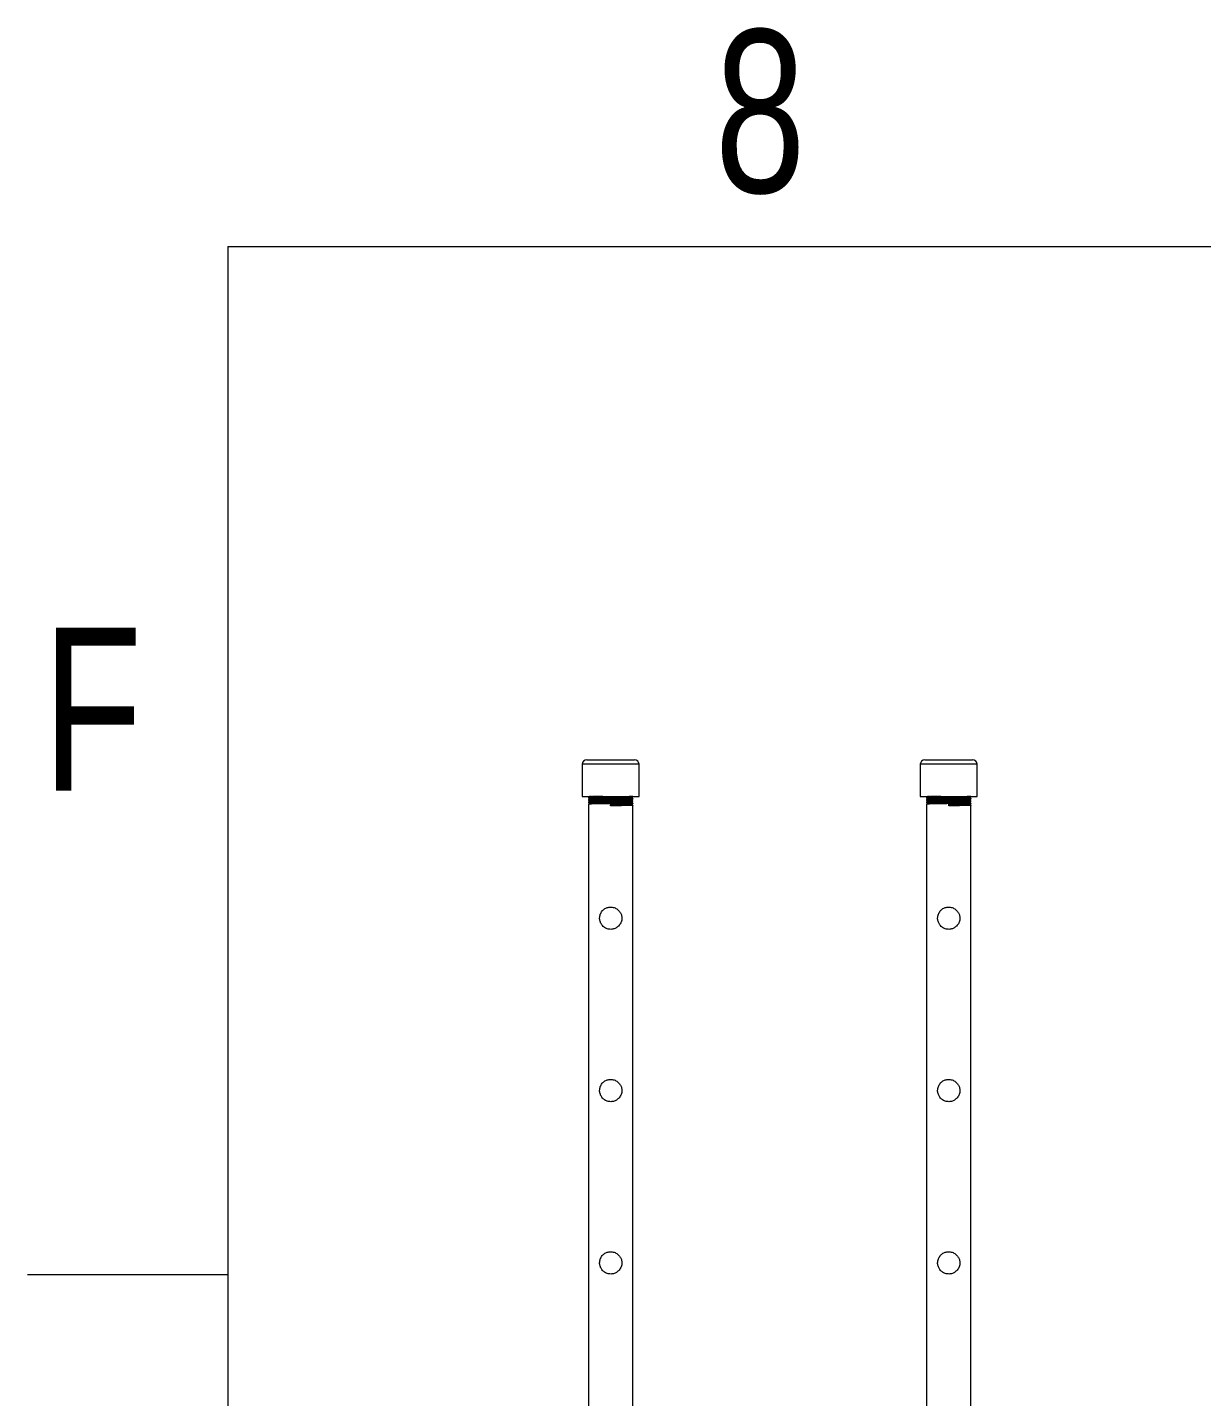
# Model space of a CAD drawing. Header units: millimetres. Extents: x 11948 to 22858, y 1146 to 11361.
# Drawn here: x 12890 to 13946, y 10129 to 11361 of the extents above; entities that cross this region are included whole.
import ezdxf

# ---------------------------------------------------------------- set-up
doc = ezdxf.new("R2010")
doc.units = ezdxf.units.MM
doc.linetypes.add('SLD-Solid', pattern=[0])
doc.styles.add('SLDTEXTSTYLE0', font='TXT', dxfattribs={"width": 0.75})

msp = doc.modelspace()

# ---------------------------------------------------------------- linework, layer by layer
at = {"linetype": 'Continuous', "lineweight": 18}
for p, q in [((13069.7, 11163.9), (22677.8, 11163.9)), ((13069.7, 10239.1), (12889.5, 10239.1))]:
    msp.add_line(p, q, dxfattribs=at)
at = {"lineweight": 18}
msp.add_line((13069.7, 11163.9), (13069.7, 4510.2), dxfattribs=at)
at = {"linetype": 'SLD-Solid', "lineweight": 0}
for p, q in [((13392.6, 10702.3), (13435.6, 10702.3)), ((13696.6, 10702.3), (13739.6, 10702.3)), ((13388.6, 10698.3), (13388.6, 10669.3)), ((13388.6, 10698.3), (13388.6, 10669.3)), ((13439.6, 10698.3), (13388.6, 10698.3)), ((13439.6, 10669.3), (13439.6, 10698.3)), ((13439.6, 10669.3), (13439.6, 10698.3)), ((13692.6, 10698.3), (13692.6, 10669.3)), ((13743.6, 10698.3), (13692.6, 10698.3)), ((13743.6, 10669.3), (13743.6, 10698.3)), ((13388.6, 10669.3), (13439.6, 10669.3)), ((13394.1, 10668.3), (13394.1, 10667.8)), ((13394.1, 10666.3), (13394.1, 10665.8)), ((13395, 10669.3), (13395.2, 10669.1)), ((13395.2, 10669.1), (13395.2, 10668.9)), ((13395.2, 10667.1), (13395.2, 10666.9)), ((13395.2, 10665.1), (13395.2, 10664.9)), ((13433.1, 10667.9), (13433.1, 10668.1)), ((13433.1, 10665.9), (13433.1, 10666.1)), ((13434.1, 10668.8), (13434.1, 10669.3)), ((13434.1, 10666.8), (13434.1, 10667.3)), ((13434.1, 10664.8), (13434.1, 10665.3)), ((13692.6, 10669.3), (13743.6, 10669.3)), ((13698.1, 10668.3), (13698.1, 10667.8)), ((13698.1, 10666.3), (13698.1, 10665.8)), ((13699, 10669.3), (13699.2, 10669.1)), ((13699.2, 10669.1), (13699.2, 10668.9)), ((13699.2, 10667.1), (13699.2, 10666.9)), ((13699.2, 10665.1), (13699.2, 10664.9)), ((13737.1, 10667.9), (13737.1, 10668.1)), ((13737.1, 10665.9), (13737.1, 10666.1)), ((13738.1, 10668.8), (13738.1, 10669.3)), ((13738.1, 10666.8), (13738.1, 10667.3)), ((13738.1, 10664.8), (13738.1, 10665.3)), ((13394.1, 10664.3), (13394.1, 10663.8)), ((13394.1, 10662.3), (13394.1, 7438.3)), ((13395.2, 10663.1), (13395.2, 10662.9)), ((13414.1, 10660.8), (13414.1, 10662.3)), ((13433.1, 10663.9), (13433.1, 10664.1)), ((13433.1, 10661.9), (13433.1, 10662.1)), ((13434.1, 10662.8), (13434.1, 10663.3)), ((13434.1, 7437.3), (13434.1, 10661.3)), ((13698.1, 10664.3), (13698.1, 10663.8)), ((13698.1, 10662.3), (13698.1, 7438.3)), ((13699.2, 10663.1), (13699.2, 10662.9)), ((13718.1, 10660.8), (13718.1, 10662.3)), ((13737.1, 10663.9), (13737.1, 10664.1)), ((13737.1, 10661.9), (13737.1, 10662.1)), ((13738.1, 10662.8), (13738.1, 10663.3)), ((13738.1, 7437.3), (13738.1, 10661.3))]:
    msp.add_line(p, q, dxfattribs=at)
for centre, start, end in [((13392.6, 10698.3), 90, 180), ((13435.6, 10698.3), 0, 90), ((13696.6, 10698.3), 90, 180), ((13739.6, 10698.3), 0, 90)]:
    msp.add_arc(centre, 4, start, end, dxfattribs=at)
for points, knots in [([(13434.1, 10668.8), (13434, 10668.7), (13433.9, 10668.7), (13432.7, 10668.6), (13430.9, 10668.6), (13428.4, 10668.5), (13425.3, 10668.5), (13421.9, 10668.4), (13418.1, 10668.3), (13414.1, 10668.3), (13410.2, 10668.2), (13406.4, 10668.1), (13403, 10668.1), (13399.9, 10668), (13397.4, 10668), (13395.5, 10667.9), (13394.5, 10667.8), (13394, 10667.8), (13394.2, 10667.8), (13394.2, 10667.8)], [0, 0, 0, 0, 0.053786, 0.115705, 0.178372, 0.241283, 0.303306, 0.365779, 0.42874, 0.490973, 0.553207, 0.616167, 0.67864, 0.740664, 0.803575, 0.866242, 0.92816, 0.990971, 1, 1, 1, 1]), ([(13434.1, 10666.8), (13434.1, 10666.7), (13433.9, 10666.7), (13432.7, 10666.6), (13430.9, 10666.6), (13428.4, 10666.5), (13425.3, 10666.5), (13421.9, 10666.4), (13418.1, 10666.3), (13414.1, 10666.3), (13410.2, 10666.2), (13406.4, 10666.1), (13403, 10666.1), (13399.9, 10666), (13397.4, 10666), (13395.5, 10665.9), (13394.5, 10665.8), (13394, 10665.8), (13394.2, 10665.8), (13394.2, 10665.8)], [0, 0, 0, 0, 0.062249, 0.123614, 0.18572, 0.248069, 0.309537, 0.371452, 0.433849, 0.495526, 0.557203, 0.6196, 0.681515, 0.742983, 0.805331, 0.867438, 0.928803, 0.991052, 1, 1, 1, 1]), ([(13434.1, 10664.8), (13434, 10664.7), (13433.9, 10664.7), (13432.7, 10664.6), (13430.9, 10664.6), (13428.4, 10664.5), (13425.3, 10664.5), (13421.9, 10664.4), (13418.1, 10664.3), (13414.1, 10664.3), (13410.2, 10664.2), (13406.4, 10664.1), (13403, 10664.1), (13399.9, 10664), (13397.4, 10664), (13395.5, 10663.9), (13394.5, 10663.8), (13394, 10663.8), (13394.2, 10663.8), (13394.2, 10663.8)], [0, 0, 0, 0, 0.053786, 0.115705, 0.178372, 0.241283, 0.303306, 0.365779, 0.42874, 0.490973, 0.553207, 0.616167, 0.67864, 0.740664, 0.803575, 0.866242, 0.92816, 0.990971, 1, 1, 1, 1]), ([(13434.1, 10669.3), (13434.1, 10669.2), (13433.9, 10669.2), (13432.7, 10669.1), (13430.9, 10669.1), (13428.4, 10669), (13425.3, 10669), (13421.9, 10668.9), (13418.1, 10668.8), (13414.1, 10668.8), (13410.2, 10668.7), (13406.4, 10668.6), (13403, 10668.6), (13399.9, 10668.5), (13397.4, 10668.5), (13395.6, 10668.4), (13394.4, 10668.3), (13394.2, 10668.3), (13394.1, 10668.3)], [0, 0, 0, 0, 0.062811, 0.12473, 0.187397, 0.250309, 0.312332, 0.374806, 0.437766, 0.5, 0.562234, 0.625194, 0.687668, 0.749691, 0.812603, 0.87527, 0.937189, 1, 1, 1, 1]), ([(13434.1, 10667.3), (13434.1, 10667.3), (13434.3, 10667.2), (13433.8, 10667.2), (13432.8, 10667.1), (13430.9, 10667.1), (13428.4, 10667), (13425.3, 10667), (13421.9, 10666.9), (13418.1, 10666.8), (13414.1, 10666.8), (13410.2, 10666.7), (13406.4, 10666.6), (13403, 10666.6), (13399.9, 10666.5), (13397.4, 10666.5), (13395.6, 10666.4), (13394.4, 10666.3), (13394.2, 10666.3), (13394.1, 10666.3)], [0, 0, 0, 0, 0.008948, 0.071197, 0.132562, 0.194668, 0.257017, 0.318485, 0.3804, 0.442797, 0.504474, 0.566151, 0.628548, 0.690463, 0.751931, 0.814279, 0.876386, 0.937751, 1, 1, 1, 1]), ([(13434.1, 10665.3), (13434.1, 10665.3), (13434.3, 10665.2), (13433.8, 10665.2), (13432.8, 10665.1), (13430.9, 10665.1), (13428.4, 10665), (13425.3, 10665), (13421.9, 10664.9), (13418.1, 10664.8), (13414.1, 10664.8), (13410.2, 10664.7), (13406.4, 10664.6), (13403, 10664.6), (13399.9, 10664.5), (13397.4, 10664.5), (13395.6, 10664.4), (13394.4, 10664.3), (13394.2, 10664.3), (13394.1, 10664.3)], [0, 0, 0, 0, 0.008948, 0.071197, 0.132562, 0.194668, 0.257017, 0.318485, 0.3804, 0.442797, 0.504474, 0.566151, 0.628548, 0.690463, 0.751931, 0.814279, 0.876386, 0.937751, 1, 1, 1, 1]), ([(13395.2, 10668.9), (13395.1, 10668.8), (13394.7, 10668.6), (13394.3, 10668.4), (13394.2, 10668.3)], [0, 0, 0, 0, 0.499979, 1, 1, 1, 1]), ([(13394.2, 10667.8), (13394.3, 10667.7), (13394.7, 10667.4), (13395.1, 10667.2), (13395.2, 10667.1)], [0, 0, 0, 0, 0.503818, 1, 1, 1, 1]), ([(13395.2, 10666.9), (13395.1, 10666.8), (13394.7, 10666.6), (13394.3, 10666.4), (13394.2, 10666.3)], [0, 0, 0, 0, 0.499979, 1, 1, 1, 1]), ([(13394.2, 10665.8), (13394.3, 10665.7), (13394.7, 10665.4), (13395.1, 10665.2), (13395.2, 10665.1)], [0, 0, 0, 0, 0.504011, 1, 1, 1, 1]), ([(13395.2, 10664.9), (13395.1, 10664.8), (13394.7, 10664.6), (13394.3, 10664.4), (13394.2, 10664.3)], [0, 0, 0, 0, 0.499979, 1, 1, 1, 1]), ([(13396.8, 10669.3), (13396.5, 10669.3), (13395.4, 10669.2), (13395.3, 10669.2), (13395.2, 10669.1)], [0, 0, 0, 0, 0.331888, 1, 1, 1, 1]), ([(13433, 10668.1), (13432.9, 10668.1), (13432.6, 10668.1), (13430.7, 10668), (13427.7, 10667.9), (13423.7, 10667.8), (13419.1, 10667.7), (13414.1, 10667.6), (13409.2, 10667.6), (13404.6, 10667.5), (13400.6, 10667.4), (13397.6, 10667.3), (13395.6, 10667.2), (13395.4, 10667.2), (13395.2, 10667.1)], [0, 0, 0, 0, 0.074901, 0.158566, 0.243242, 0.326743, 0.411303, 0.495287, 0.579271, 0.663831, 0.747333, 0.832008, 0.915673, 1, 1, 1, 1]), ([(13433, 10666.1), (13432.9, 10666.1), (13432.6, 10666.1), (13430.7, 10666), (13427.7, 10665.9), (13423.7, 10665.8), (13419.1, 10665.7), (13414.1, 10665.6), (13409.2, 10665.6), (13404.6, 10665.5), (13400.6, 10665.4), (13397.6, 10665.3), (13395.6, 10665.2), (13395.4, 10665.2), (13395.2, 10665.1)], [0, 0, 0, 0, 0.074901, 0.158566, 0.243242, 0.326743, 0.411303, 0.495287, 0.579271, 0.663831, 0.747333, 0.832008, 0.915673, 1, 1, 1, 1]), ([(13407, 10669.3), (13406.2, 10669.3), (13403.9, 10669.2), (13400.6, 10669.1), (13397.6, 10669.1), (13395.7, 10669), (13395.4, 10668.9), (13395.3, 10668.9)], [0, 0, 0, 0, 0.115188, 0.341309, 0.570606, 0.797169, 1, 1, 1, 1]), ([(13433.1, 10667.9), (13432.9, 10667.9), (13432.7, 10667.8), (13430.7, 10667.7), (13427.7, 10667.6), (13423.7, 10667.6), (13419.1, 10667.5), (13414.1, 10667.4), (13409.2, 10667.3), (13404.6, 10667.2), (13400.6, 10667.1), (13397.6, 10667.1), (13395.7, 10667), (13395.4, 10666.9), (13395.3, 10666.9)], [0, 0, 0, 0, 0.084327, 0.167992, 0.252667, 0.336169, 0.420729, 0.504713, 0.588696, 0.673257, 0.756759, 0.841433, 0.925098, 1, 1, 1, 1]), ([(13433.1, 10665.9), (13432.9, 10665.9), (13432.7, 10665.8), (13430.7, 10665.7), (13427.7, 10665.6), (13423.7, 10665.6), (13419.1, 10665.5), (13414.1, 10665.4), (13409.2, 10665.3), (13404.6, 10665.2), (13400.6, 10665.1), (13397.6, 10665.1), (13395.7, 10665), (13395.4, 10664.9), (13395.3, 10664.9)], [0, 0, 0, 0, 0.0843271, 0.167992, 0.2526673, 0.3361687, 0.420729, 0.5047125, 0.5886964, 0.6732569, 0.7567585, 0.8414335, 0.9250986, 1, 1, 1, 1]), ([(13433.1, 10668.1), (13433.2, 10668.2), (13433.6, 10668.4), (13434, 10668.7), (13434.1, 10668.8)], [0, 0, 0, 0, 0.49999, 1, 1, 1, 1]), ([(13434.1, 10667.3), (13434, 10667.4), (13433.6, 10667.6), (13433.2, 10667.8), (13433.1, 10667.9)], [0, 0, 0, 0, 0.503903, 1, 1, 1, 1]), ([(13433.1, 10666.1), (13433.2, 10666.2), (13433.6, 10666.4), (13434, 10666.7), (13434.1, 10666.8)], [0, 0, 0, 0, 0.499894, 1, 1, 1, 1]), ([(13434.1, 10665.3), (13434, 10665.4), (13433.6, 10665.6), (13433.2, 10665.8), (13433.1, 10665.9)], [0, 0, 0, 0, 0.503903, 1, 1, 1, 1]), ([(13433.1, 10664.1), (13433.2, 10664.2), (13433.6, 10664.4), (13434, 10664.7), (13434.1, 10664.8)], [0, 0, 0, 0, 0.49999, 1, 1, 1, 1]), ([(13738.1, 10668.8), (13738, 10668.7), (13737.9, 10668.7), (13736.7, 10668.6), (13734.9, 10668.6), (13732.4, 10668.5), (13729.3, 10668.5), (13725.9, 10668.4), (13722.1, 10668.3), (13718.1, 10668.3), (13714.2, 10668.2), (13710.4, 10668.1), (13707, 10668.1), (13703.9, 10668), (13701.4, 10668), (13699.5, 10667.9), (13698.5, 10667.8), (13698, 10667.8), (13698.2, 10667.8), (13698.2, 10667.8)], [0, 0, 0, 0, 0.053786, 0.115705, 0.178372, 0.241283, 0.303306, 0.36578, 0.42874, 0.490973, 0.553207, 0.616167, 0.678641, 0.740664, 0.803575, 0.866241, 0.92816, 0.990971, 1, 1, 1, 1]), ([(13738.1, 10666.8), (13738.1, 10666.7), (13737.9, 10666.7), (13736.7, 10666.6), (13734.9, 10666.6), (13732.4, 10666.5), (13729.3, 10666.5), (13725.9, 10666.4), (13722.1, 10666.3), (13718.1, 10666.3), (13714.2, 10666.2), (13710.4, 10666.1), (13707, 10666.1), (13703.9, 10666), (13701.4, 10666), (13699.5, 10665.9), (13698.5, 10665.8), (13698, 10665.8), (13698.2, 10665.8), (13698.2, 10665.8)], [0, 0, 0, 0, 0.062249, 0.123614, 0.185721, 0.248069, 0.309537, 0.371452, 0.433849, 0.495526, 0.557203, 0.6196, 0.681515, 0.742983, 0.805332, 0.867438, 0.928803, 0.991052, 1, 1, 1, 1]), ([(13738.1, 10664.8), (13738, 10664.7), (13737.9, 10664.7), (13736.7, 10664.6), (13734.9, 10664.6), (13732.4, 10664.5), (13729.3, 10664.5), (13725.9, 10664.4), (13722.1, 10664.3), (13718.1, 10664.3), (13714.2, 10664.2), (13710.4, 10664.1), (13707, 10664.1), (13703.9, 10664), (13701.4, 10664), (13699.5, 10663.9), (13698.5, 10663.8), (13698, 10663.8), (13698.2, 10663.8), (13698.2, 10663.8)], [0, 0, 0, 0, 0.053786, 0.115705, 0.178372, 0.241283, 0.303306, 0.36578, 0.42874, 0.490973, 0.553207, 0.616167, 0.678641, 0.740664, 0.803575, 0.866241, 0.92816, 0.990971, 1, 1, 1, 1]), ([(13738.1, 10669.3), (13738.1, 10669.2), (13737.9, 10669.2), (13736.7, 10669.1), (13734.9, 10669.1), (13732.4, 10669), (13729.3, 10669), (13725.9, 10668.9), (13722.1, 10668.8), (13718.1, 10668.8), (13714.2, 10668.7), (13710.4, 10668.6), (13707, 10668.6), (13703.9, 10668.5), (13701.4, 10668.5), (13699.6, 10668.4), (13698.4, 10668.3), (13698.2, 10668.3), (13698.1, 10668.3)], [0, 0, 0, 0, 0.062811, 0.12473, 0.187397, 0.250309, 0.312332, 0.374806, 0.437766, 0.5, 0.562234, 0.625194, 0.687668, 0.749691, 0.812603, 0.87527, 0.937189, 1, 1, 1, 1]), ([(13738.1, 10667.3), (13738.1, 10667.3), (13738.3, 10667.2), (13737.8, 10667.2), (13736.8, 10667.1), (13734.9, 10667.1), (13732.4, 10667), (13729.3, 10667), (13725.9, 10666.9), (13722.1, 10666.8), (13718.1, 10666.8), (13714.2, 10666.7), (13710.4, 10666.6), (13707, 10666.6), (13703.9, 10666.5), (13701.4, 10666.5), (13699.6, 10666.4), (13698.4, 10666.3), (13698.2, 10666.3), (13698.1, 10666.3)], [0, 0, 0, 0, 0.008948, 0.071197, 0.132562, 0.194669, 0.257017, 0.318485, 0.3804, 0.442797, 0.504474, 0.566151, 0.628548, 0.690463, 0.751931, 0.81428, 0.876386, 0.937751, 1, 1, 1, 1]), ([(13738.1, 10665.3), (13738.1, 10665.3), (13738.3, 10665.2), (13737.8, 10665.2), (13736.8, 10665.1), (13734.9, 10665.1), (13732.4, 10665), (13729.3, 10665), (13725.9, 10664.9), (13722.1, 10664.8), (13718.1, 10664.8), (13714.2, 10664.7), (13710.4, 10664.6), (13707, 10664.6), (13703.9, 10664.5), (13701.4, 10664.5), (13699.6, 10664.4), (13698.4, 10664.3), (13698.2, 10664.3), (13698.1, 10664.3)], [0, 0, 0, 0, 0.008948, 0.071197, 0.132562, 0.194669, 0.257017, 0.318485, 0.3804, 0.442797, 0.504474, 0.566151, 0.628548, 0.690463, 0.751931, 0.814279, 0.876386, 0.937751, 1, 1, 1, 1]), ([(13699.2, 10668.9), (13699.1, 10668.8), (13698.7, 10668.6), (13698.3, 10668.4), (13698.2, 10668.3)], [0, 0, 0, 0, 0.49999, 1, 1, 1, 1]), ([(13698.2, 10667.8), (13698.3, 10667.7), (13698.7, 10667.4), (13699.1, 10667.2), (13699.2, 10667.1)], [0, 0, 0, 0, 0.503813, 1, 1, 1, 1]), ([(13699.2, 10666.9), (13699.1, 10666.8), (13698.7, 10666.6), (13698.3, 10666.4), (13698.2, 10666.3)], [0, 0, 0, 0, 0.49999, 1, 1, 1, 1]), ([(13698.2, 10665.8), (13698.3, 10665.7), (13698.7, 10665.4), (13699.1, 10665.2), (13699.2, 10665.1)], [0, 0, 0, 0, 0.504005, 1, 1, 1, 1]), ([(13699.2, 10664.9), (13699.1, 10664.8), (13698.7, 10664.6), (13698.3, 10664.4), (13698.2, 10664.3)], [0, 0, 0, 0, 0.49999, 1, 1, 1, 1]), ([(13700.8, 10669.3), (13700.5, 10669.3), (13699.4, 10669.2), (13699.3, 10669.2), (13699.2, 10669.1)], [0, 0, 0, 0, 0.331887, 1, 1, 1, 1]), ([(13737, 10668.1), (13736.9, 10668.1), (13736.6, 10668.1), (13734.7, 10668), (13731.7, 10667.9), (13727.7, 10667.8), (13723.1, 10667.7), (13718.1, 10667.6), (13713.2, 10667.6), (13708.6, 10667.5), (13704.6, 10667.4), (13701.6, 10667.3), (13699.6, 10667.2), (13699.4, 10667.2), (13699.2, 10667.1)], [0, 0, 0, 0, 0.074901, 0.158566, 0.243241, 0.326743, 0.411303, 0.495287, 0.579271, 0.663832, 0.747333, 0.832008, 0.915673, 1, 1, 1, 1]), ([(13737, 10666.1), (13736.9, 10666.1), (13736.6, 10666.1), (13734.7, 10666), (13731.7, 10665.9), (13727.7, 10665.8), (13723.1, 10665.7), (13718.1, 10665.6), (13713.2, 10665.6), (13708.6, 10665.5), (13704.6, 10665.4), (13701.6, 10665.3), (13699.6, 10665.2), (13699.4, 10665.2), (13699.2, 10665.1)], [0, 0, 0, 0, 0.074901, 0.158566, 0.243241, 0.326743, 0.411303, 0.495287, 0.579271, 0.663832, 0.747333, 0.832008, 0.915673, 1, 1, 1, 1]), ([(13711, 10669.3), (13710.2, 10669.3), (13707.9, 10669.2), (13704.6, 10669.1), (13701.6, 10669.1), (13699.7, 10669), (13699.4, 10668.9), (13699.3, 10668.9)], [0, 0, 0, 0, 0.115189, 0.341308, 0.570606, 0.797169, 1, 1, 1, 1]), ([(13737.1, 10667.9), (13736.9, 10667.9), (13736.7, 10667.8), (13734.7, 10667.7), (13731.7, 10667.6), (13727.7, 10667.6), (13723.1, 10667.5), (13718.1, 10667.4), (13713.2, 10667.3), (13708.6, 10667.2), (13704.6, 10667.1), (13701.6, 10667.1), (13699.7, 10667), (13699.4, 10666.9), (13699.3, 10666.9)], [0, 0, 0, 0, 0.0843271, 0.1679921, 0.2526671, 0.3361685, 0.4207289, 0.5047129, 0.5886969, 0.6732572, 0.7567583, 0.8414335, 0.9250985, 1, 1, 1, 1]), ([(13737.1, 10665.9), (13736.9, 10665.9), (13736.7, 10665.8), (13734.7, 10665.7), (13731.7, 10665.6), (13727.7, 10665.6), (13723.1, 10665.5), (13718.1, 10665.4), (13713.2, 10665.3), (13708.6, 10665.2), (13704.6, 10665.1), (13701.6, 10665.1), (13699.7, 10665), (13699.4, 10664.9), (13699.3, 10664.9)], [0, 0, 0, 0, 0.084327, 0.167992, 0.252667, 0.336169, 0.420729, 0.504713, 0.588697, 0.673257, 0.756758, 0.841434, 0.925099, 1, 1, 1, 1]), ([(13737.1, 10668.1), (13737.2, 10668.2), (13737.6, 10668.4), (13738, 10668.7), (13738.1, 10668.8)], [0, 0, 0, 0, 0.5, 1, 1, 1, 1]), ([(13738.1, 10667.3), (13738, 10667.4), (13737.6, 10667.6), (13737.2, 10667.8), (13737.1, 10667.9)], [0, 0, 0, 0, 0.503898, 1, 1, 1, 1]), ([(13737.1, 10666.1), (13737.2, 10666.2), (13737.6, 10666.4), (13738, 10666.7), (13738.1, 10666.8)], [0, 0, 0, 0, 0.499905, 1, 1, 1, 1]), ([(13738.1, 10665.3), (13738, 10665.4), (13737.6, 10665.6), (13737.2, 10665.8), (13737.1, 10665.9)], [0, 0, 0, 0, 0.503898, 1, 1, 1, 1]), ([(13737.1, 10664.1), (13737.2, 10664.2), (13737.6, 10664.4), (13738, 10664.7), (13738.1, 10664.8)], [0, 0, 0, 0, 0.5, 1, 1, 1, 1]), ([(13434.1, 10663.3), (13434.1, 10663.3), (13434.3, 10663.2), (13433.8, 10663.2), (13432.8, 10663.1), (13430.9, 10663.1), (13428.4, 10663), (13425.3, 10663), (13421.9, 10662.9), (13418.1, 10662.8), (13414.1, 10662.8), (13410.2, 10662.7), (13406.4, 10662.6), (13403, 10662.6), (13399.9, 10662.5), (13397.4, 10662.5), (13395.6, 10662.4), (13394.4, 10662.3), (13394.2, 10662.3), (13394.1, 10662.3)], [0, 0, 0, 0, 0.008948, 0.071197, 0.132562, 0.194668, 0.257017, 0.318485, 0.3804, 0.442797, 0.504474, 0.566151, 0.628548, 0.690463, 0.751931, 0.814279, 0.876386, 0.937751, 1, 1, 1, 1]), ([(13394.2, 10663.8), (13394.3, 10663.7), (13394.7, 10663.4), (13395.1, 10663.2), (13395.2, 10663.1)], [0, 0, 0, 0, 0.503914, 1, 1, 1, 1]), ([(13395.2, 10662.9), (13395.1, 10662.8), (13394.7, 10662.6), (13394.3, 10662.4), (13394.2, 10662.3)], [0, 0, 0, 0, 0.499979, 1, 1, 1, 1]), ([(13433, 10664.1), (13432.9, 10664.1), (13432.6, 10664.1), (13430.7, 10664), (13427.7, 10663.9), (13423.7, 10663.8), (13419.1, 10663.7), (13414.1, 10663.6), (13409.2, 10663.6), (13404.6, 10663.5), (13400.6, 10663.4), (13397.6, 10663.3), (13395.6, 10663.2), (13395.4, 10663.2), (13395.2, 10663.1)], [0, 0, 0, 0, 0.074901, 0.158567, 0.243242, 0.326743, 0.411303, 0.495287, 0.579271, 0.663831, 0.747333, 0.832008, 0.915673, 1, 1, 1, 1]), ([(13433.1, 10663.9), (13432.9, 10663.9), (13432.7, 10663.8), (13430.7, 10663.7), (13427.7, 10663.6), (13423.7, 10663.6), (13419.1, 10663.5), (13414.1, 10663.4), (13409.2, 10663.3), (13404.6, 10663.2), (13400.6, 10663.1), (13397.6, 10663.1), (13395.7, 10663), (13395.4, 10662.9), (13395.3, 10662.9)], [0, 0, 0, 0, 0.084327, 0.167992, 0.252667, 0.336169, 0.420729, 0.504712, 0.588696, 0.673257, 0.756759, 0.841434, 0.925099, 1, 1, 1, 1]), ([(13434.1, 10662.8), (13434.1, 10662.7), (13433.9, 10662.7), (13432.7, 10662.6), (13430.9, 10662.6), (13428.4, 10662.5), (13425.3, 10662.5), (13421.9, 10662.4), (13418.1, 10662.3), (13415.4, 10662.3), (13414.1, 10662.3)], [0, 0, 0, 0, 0.125623, 0.249461, 0.374795, 0.500618, 0.624664, 0.749612, 0.875533, 1, 1, 1, 1]), ([(13433, 10662.1), (13432.9, 10662.1), (13432.6, 10662.1), (13430.7, 10662), (13427.7, 10661.9), (13423.7, 10661.8), (13419.1, 10661.7), (13415.8, 10661.7), (13414.1, 10661.6)], [0, 0, 0, 0, 0.151228, 0.320151, 0.491113, 0.659705, 0.830435, 1, 1, 1, 1]), ([(13433.1, 10661.9), (13432.9, 10661.9), (13432.7, 10661.8), (13430.7, 10661.7), (13427.7, 10661.6), (13423.7, 10661.6), (13419.1, 10661.5), (13415.8, 10661.4), (13414.1, 10661.4)], [0, 0, 0, 0, 0.167079, 0.332847, 0.500616, 0.66606, 0.833601, 1, 1, 1, 1]), ([(13434.1, 10661.3), (13434.1, 10661.3), (13434.3, 10661.2), (13433.8, 10661.2), (13432.8, 10661.1), (13430.9, 10661.1), (13428.4, 10661), (13425.3, 10661), (13421.9, 10660.9), (13418.1, 10660.8), (13415.4, 10660.8), (13414.1, 10660.8)], [0, 0, 0, 0, 0.017737, 0.141132, 0.262773, 0.385884, 0.509475, 0.631322, 0.754053, 0.877741, 1, 1, 1, 1]), ([(13434.1, 10663.3), (13434, 10663.4), (13433.6, 10663.6), (13433.2, 10663.8), (13433.1, 10663.9)], [0, 0, 0, 0, 0.504, 1, 1, 1, 1]), ([(13433.1, 10662.1), (13433.2, 10662.2), (13433.6, 10662.4), (13434, 10662.7), (13434.1, 10662.8)], [0, 0, 0, 0, 0.49999, 1, 1, 1, 1]), ([(13434.1, 10661.3), (13434, 10661.4), (13433.6, 10661.6), (13433.2, 10661.8), (13433.1, 10661.9)], [0, 0, 0, 0, 0.503903, 1, 1, 1, 1]), ([(13738.1, 10663.3), (13738.1, 10663.3), (13738.3, 10663.2), (13737.8, 10663.2), (13736.8, 10663.1), (13734.9, 10663.1), (13732.4, 10663), (13729.3, 10663), (13725.9, 10662.9), (13722.1, 10662.8), (13718.1, 10662.8), (13714.2, 10662.7), (13710.4, 10662.6), (13707, 10662.6), (13703.9, 10662.5), (13701.4, 10662.5), (13699.6, 10662.4), (13698.4, 10662.3), (13698.2, 10662.3), (13698.1, 10662.3)], [0, 0, 0, 0, 0.008948, 0.071197, 0.132562, 0.194668, 0.257017, 0.318485, 0.3804, 0.442797, 0.504474, 0.566151, 0.628548, 0.690463, 0.751931, 0.814279, 0.876386, 0.937751, 1, 1, 1, 1]), ([(13698.2, 10663.8), (13698.3, 10663.7), (13698.7, 10663.4), (13699.1, 10663.2), (13699.2, 10663.1)], [0, 0, 0, 0, 0.503909, 1, 1, 1, 1]), ([(13699.2, 10662.9), (13699.1, 10662.8), (13698.7, 10662.6), (13698.3, 10662.4), (13698.2, 10662.3)], [0, 0, 0, 0, 0.49999, 1, 1, 1, 1]), ([(13737, 10664.1), (13736.9, 10664.1), (13736.6, 10664.1), (13734.7, 10664), (13731.7, 10663.9), (13727.7, 10663.8), (13723.1, 10663.7), (13718.1, 10663.6), (13713.2, 10663.6), (13708.6, 10663.5), (13704.6, 10663.4), (13701.6, 10663.3), (13699.6, 10663.2), (13699.4, 10663.2), (13699.2, 10663.1)], [0, 0, 0, 0, 0.074901, 0.158567, 0.243242, 0.326743, 0.411303, 0.495287, 0.579271, 0.663832, 0.747333, 0.832008, 0.915673, 1, 1, 1, 1]), ([(13737.1, 10663.9), (13736.9, 10663.9), (13736.7, 10663.8), (13734.7, 10663.7), (13731.7, 10663.6), (13727.7, 10663.6), (13723.1, 10663.5), (13718.1, 10663.4), (13713.2, 10663.3), (13708.6, 10663.2), (13704.6, 10663.1), (13701.6, 10663.1), (13699.7, 10663), (13699.4, 10662.9), (13699.3, 10662.9)], [0, 0, 0, 0, 0.084327, 0.167992, 0.252667, 0.336169, 0.420729, 0.504713, 0.588697, 0.673257, 0.756758, 0.841434, 0.925099, 1, 1, 1, 1]), ([(13738.1, 10662.8), (13738.1, 10662.7), (13737.9, 10662.7), (13736.7, 10662.6), (13734.9, 10662.6), (13732.4, 10662.5), (13729.3, 10662.5), (13725.9, 10662.4), (13722.1, 10662.3), (13719.4, 10662.3), (13718.1, 10662.3)], [0, 0, 0, 0, 0.125622, 0.249461, 0.374795, 0.500618, 0.624664, 0.749612, 0.875533, 1, 1, 1, 1]), ([(13737, 10662.1), (13736.9, 10662.1), (13736.6, 10662.1), (13734.7, 10662), (13731.7, 10661.9), (13727.7, 10661.8), (13723.1, 10661.7), (13719.8, 10661.7), (13718.1, 10661.6)], [0, 0, 0, 0, 0.151228, 0.320151, 0.491112, 0.659704, 0.830434, 1, 1, 1, 1]), ([(13737.1, 10661.9), (13736.9, 10661.9), (13736.7, 10661.8), (13734.7, 10661.7), (13731.7, 10661.6), (13727.7, 10661.6), (13723.1, 10661.5), (13719.8, 10661.4), (13718.1, 10661.4)], [0, 0, 0, 0, 0.167079, 0.332847, 0.500616, 0.666059, 0.833601, 1, 1, 1, 1]), ([(13738.1, 10661.3), (13738.1, 10661.3), (13738.3, 10661.2), (13737.8, 10661.2), (13736.8, 10661.1), (13734.9, 10661.1), (13732.4, 10661), (13729.3, 10661), (13725.9, 10660.9), (13722.1, 10660.8), (13719.4, 10660.8), (13718.1, 10660.8)], [0, 0, 0, 0, 0.017737, 0.141131, 0.262773, 0.385884, 0.509475, 0.631321, 0.754053, 0.877741, 1, 1, 1, 1]), ([(13738.1, 10663.3), (13738, 10663.4), (13737.6, 10663.6), (13737.2, 10663.8), (13737.1, 10663.9)], [0, 0, 0, 0, 0.503995, 1, 1, 1, 1]), ([(13737.1, 10662.1), (13737.2, 10662.2), (13737.6, 10662.4), (13738, 10662.7), (13738.1, 10662.8)], [0, 0, 0, 0, 0.5, 1, 1, 1, 1]), ([(13738.1, 10661.3), (13738, 10661.4), (13737.6, 10661.6), (13737.2, 10661.8), (13737.1, 10661.9)], [0, 0, 0, 0, 0.503898, 1, 1, 1, 1]), ([(13414.1, 10569.8), (13413.1, 10569.7), (13411, 10569.5), (13408.2, 10568), (13406.2, 10566.1), (13405.1, 10564.1), (13404.3, 10562), (13404, 10559.2), (13404.7, 10556.2), (13406.2, 10553.5), (13408.2, 10551.6), (13410.2, 10550.5), (13412.3, 10549.8), (13415.1, 10549.6), (13418.2, 10550.4), (13420.8, 10552.1), (13422.6, 10554.2), (13423.6, 10556.3), (13424.2, 10558.4), (13424.2, 10561.2), (13423.3, 10564.1), (13421.6, 10566.7), (13419.4, 10568.4), (13417.2, 10569.3), (13415.6, 10569.7), (13414.6, 10569.7), (13414.1, 10569.8)], [0, 0, 0, 0, 0.04935, 0.098587, 0.150822, 0.179056, 0.207279, 0.260066, 0.306587, 0.354235, 0.407926, 0.436111, 0.46428, 0.51572, 0.563206, 0.612081, 0.665771, 0.694014, 0.722227, 0.772994, 0.818988, 0.868102, 0.923171, 0.950973, 0.978758, 1, 1, 1, 1]), ([(13718.1, 10569.8), (13717.1, 10569.7), (13715, 10569.5), (13712.2, 10568), (13710.2, 10566.1), (13709.1, 10564.1), (13708.3, 10562), (13708, 10559.2), (13708.7, 10556.2), (13710.2, 10553.5), (13712.2, 10551.6), (13714.2, 10550.5), (13716.3, 10549.8), (13719.1, 10549.6), (13722.2, 10550.4), (13724.8, 10552.1), (13726.6, 10554.2), (13727.6, 10556.3), (13728.2, 10558.4), (13728.2, 10561.2), (13727.3, 10564.1), (13725.6, 10566.7), (13723.4, 10568.4), (13721.2, 10569.3), (13719.6, 10569.7), (13718.6, 10569.7), (13718.1, 10569.8)], [0, 0, 0, 0, 0.049349, 0.098586, 0.150822, 0.179056, 0.207278, 0.260066, 0.306586, 0.354234, 0.407925, 0.436111, 0.464279, 0.51572, 0.563206, 0.612081, 0.665771, 0.694014, 0.722227, 0.772994, 0.818988, 0.868102, 0.923171, 0.950972, 0.978758, 1, 1, 1, 1]), ([(13414.1, 10414.8), (13413.1, 10414.7), (13411, 10414.5), (13408.2, 10413), (13406.2, 10411.1), (13405.1, 10409.1), (13404.3, 10407), (13404, 10404.2), (13404.7, 10401.2), (13406.2, 10398.5), (13408.2, 10396.6), (13410.2, 10395.5), (13412.3, 10394.8), (13415.1, 10394.6), (13418.2, 10395.4), (13420.8, 10397.1), (13422.6, 10399.2), (13423.6, 10401.3), (13424.2, 10403.4), (13424.2, 10406.2), (13423.3, 10409.1), (13421.6, 10411.7), (13419.4, 10413.4), (13417.2, 10414.3), (13415.6, 10414.7), (13414.6, 10414.7), (13414.1, 10414.8)], [0, 0, 0, 0, 0.04935, 0.098583, 0.150819, 0.179059, 0.207274, 0.260062, 0.306582, 0.354237, 0.407928, 0.436113, 0.46428, 0.51572, 0.563206, 0.612085, 0.665775, 0.694012, 0.722224, 0.772999, 0.818986, 0.8681, 0.923173, 0.950974, 0.978758, 1, 1, 1, 1]), ([(13718.1, 10414.8), (13717.1, 10414.7), (13715, 10414.5), (13712.2, 10413), (13710.2, 10411.1), (13709.1, 10409.1), (13708.3, 10407), (13708, 10404.2), (13708.7, 10401.2), (13710.2, 10398.5), (13712.2, 10396.6), (13714.2, 10395.5), (13716.3, 10394.8), (13719.1, 10394.6), (13722.2, 10395.4), (13724.8, 10397.1), (13726.6, 10399.2), (13727.6, 10401.3), (13728.2, 10403.4), (13728.2, 10406.2), (13727.3, 10409.1), (13725.6, 10411.7), (13723.4, 10413.4), (13721.2, 10414.3), (13719.6, 10414.7), (13718.6, 10414.7), (13718.1, 10414.8)], [0, 0, 0, 0, 0.049349, 0.098583, 0.150819, 0.179059, 0.207274, 0.260061, 0.306582, 0.354237, 0.407927, 0.436113, 0.464279, 0.51572, 0.563206, 0.612085, 0.665775, 0.694011, 0.722224, 0.772998, 0.818986, 0.868099, 0.923173, 0.950973, 0.978758, 1, 1, 1, 1]), ([(13414.1, 10259.8), (13413.1, 10259.7), (13411, 10259.5), (13408.2, 10258), (13406.2, 10256.1), (13405.1, 10254.1), (13404.3, 10252), (13404, 10249.2), (13404.7, 10246.2), (13406.2, 10243.5), (13408.2, 10241.6), (13410.2, 10240.5), (13412.3, 10239.8), (13415.1, 10239.6), (13418.2, 10240.4), (13420.8, 10242.1), (13422.6, 10244.2), (13423.6, 10246.3), (13424.2, 10248.4), (13424.2, 10251.2), (13423.3, 10254.1), (13421.6, 10256.7), (13419.4, 10258.4), (13417.2, 10259.3), (13415.6, 10259.7), (13414.6, 10259.7), (13414.1, 10259.8)], [0, 0, 0, 0, 0.049351, 0.098585, 0.150821, 0.179055, 0.207277, 0.260065, 0.306586, 0.354234, 0.407925, 0.43611, 0.464279, 0.51572, 0.563206, 0.612081, 0.665771, 0.694015, 0.722227, 0.772994, 0.818982, 0.868102, 0.923171, 0.950972, 0.978758, 1, 1, 1, 1]), ([(13718.1, 10259.8), (13717.1, 10259.7), (13715, 10259.5), (13712.2, 10258), (13710.2, 10256.1), (13709.1, 10254.1), (13708.3, 10252), (13708, 10249.2), (13708.7, 10246.2), (13710.2, 10243.5), (13712.2, 10241.6), (13714.2, 10240.5), (13716.3, 10239.8), (13719.1, 10239.6), (13722.2, 10240.4), (13724.8, 10242.1), (13726.6, 10244.2), (13727.6, 10246.3), (13728.2, 10248.4), (13728.2, 10251.2), (13727.3, 10254.1), (13725.6, 10256.7), (13723.4, 10258.4), (13721.2, 10259.3), (13719.6, 10259.7), (13718.6, 10259.7), (13718.1, 10259.8)], [0, 0, 0, 0, 0.04935, 0.098585, 0.150821, 0.179054, 0.207277, 0.260064, 0.306585, 0.354233, 0.407924, 0.43611, 0.464279, 0.51572, 0.563205, 0.612081, 0.665771, 0.694014, 0.722227, 0.772994, 0.818982, 0.868101, 0.923171, 0.950972, 0.978758, 1, 1, 1, 1])]:
    msp.add_open_spline(points, degree=3, knots=knots, dxfattribs=at)

# ---------------------------------------------------------------- texts
at = {"linetype": 'Continuous', "lineweight": 18, "char_height": 146.4, "attachment_point": 2, "style": 'SLDTEXTSTYLE0'}
for s, insert in [('8', (13548.6, 11358.8)), ('F', (12948.1, 10821))]:
    msp.add_mtext(s, dxfattribs=dict(at, insert=insert))

doc.saveas('drawing.dxf')
